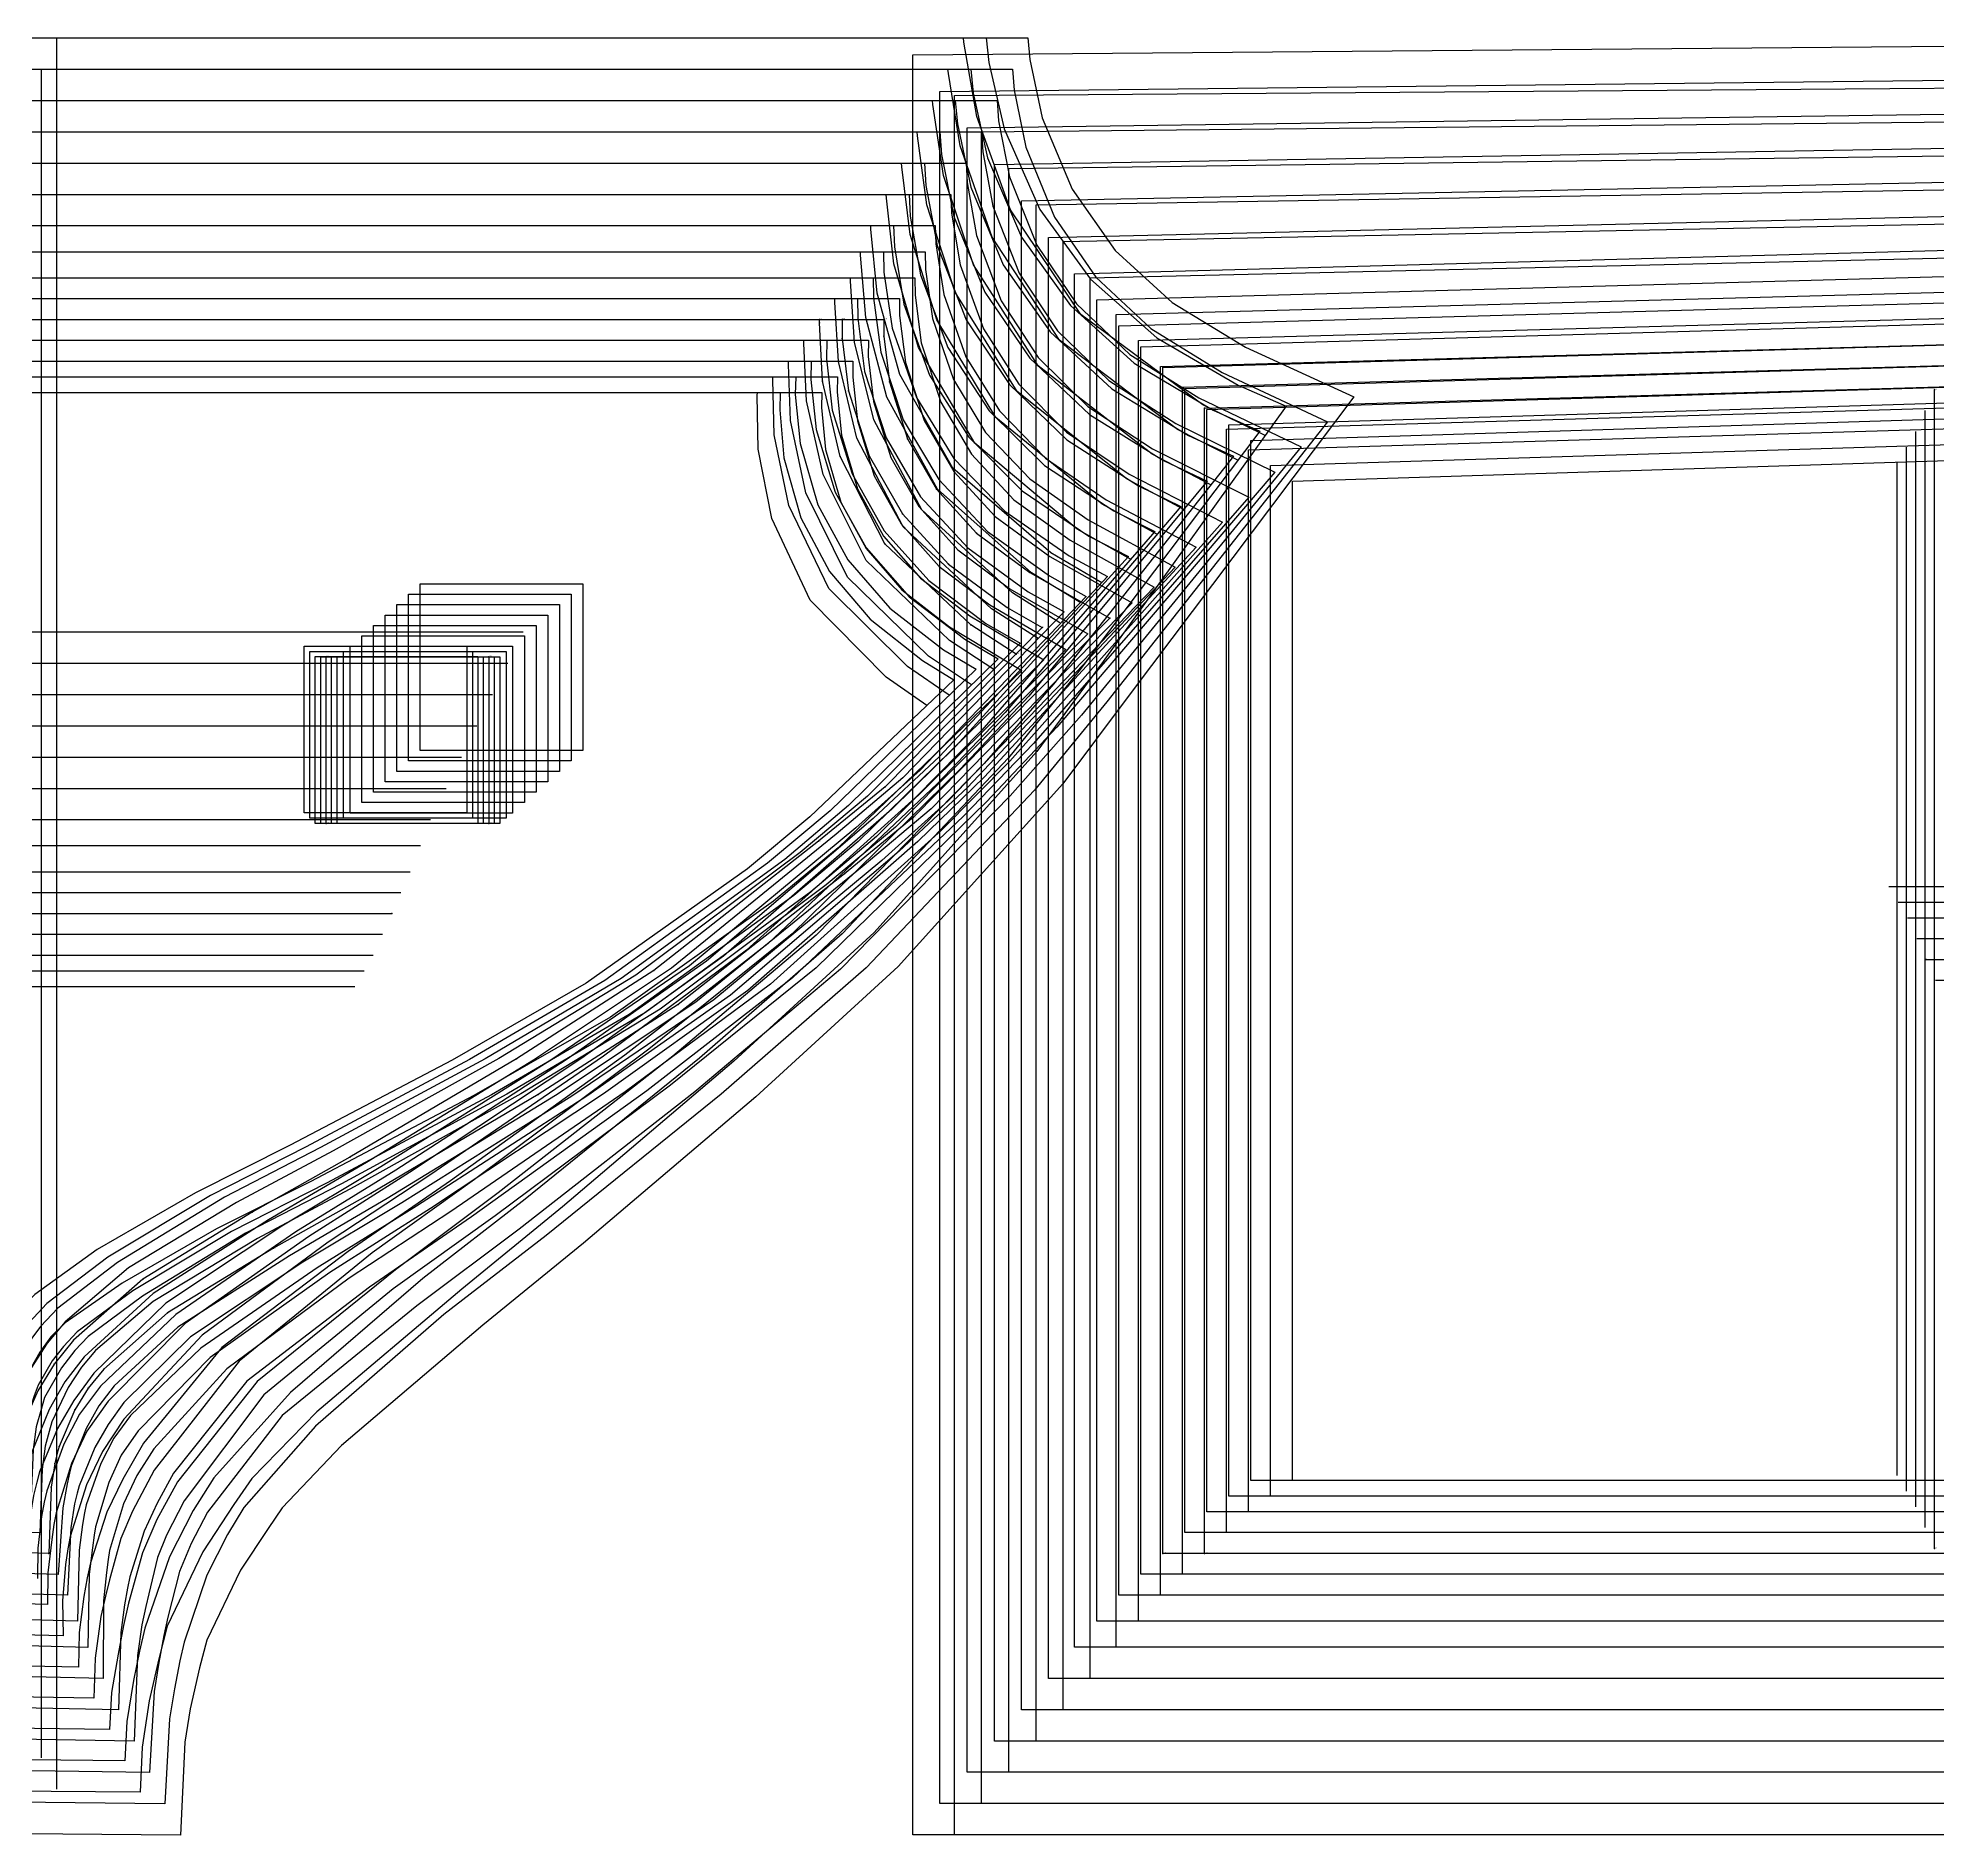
# Model space of a CAD drawing. Extents: x -295 to 1955, y -1240 to 914.
# Drawn here: x 160.9 to 616.5, y 473.9 to 904.9 of the extents above; entities that cross this region are included whole.
import ezdxf

# ---------------------------------------------------------------- set-up
doc = ezdxf.new("R2010")
doc.units = 0

# ---------------------------------------------------------------- blocks, each defined once
blk = doc.blocks.new('GMH2446F17FA_42')
at = {"layer": '1'}
for points in [[(-215.0822, 819.94), (348.9097, 819.94)], [(348.9097, 819.94), (348.8182, 816.2951), (349.7809, 806.2215), (353.4411, 793.6154), (359.4862, 782.4978), (368.0486, 772.6147), (379.5345, 763.6993), (396.8192, 753.2447)], [(396.8192, 753.2447), (352.7806, 710.7276), (337.3298, 697.8727), (298.1732, 670.0571), (265.458, 651.2535), (226.3826, 630.6922), (203.7284, 619.3359), (181.064, 606.298), (167.4394, 596.7604), (164.0104, 593.3695), (161.3205, 589.75), (157.9576, 583.6082), (157.2921, 581.8175), (156.3878, 579.1759), (155.5141, 573.8369), (154.686, 558.9042)]]:
    blk.add_lwpolyline(points, dxfattribs=at)
at = {"layer": '14'}
for points in [[(338.9097, 819.94), (338.7751, 815.7464), (339.786, 804.2606), (343.8576, 789.8461), (350.7537, 776.9378), (360.4743, 765.5484), (373.0245, 755.6577), (380.5733, 751.0171)], [(380.5733, 751.0171), (346.0395, 718.1342), (331.0763, 705.6781), (292.3642, 678.2029), (260.2002, 659.7422), (221.3738, 639.3307), (198.6636, 627.9617), (175.1077, 614.3803), (160.1547, 603.5625), (155.8113, 599.1327), (152.4331, 594.4159), (148.5138, 586.9687), (147.6198, 584.4134), (146.5657, 581.1343), (145.4684, 575.0611), (145.0468, 569.1887)]]:
    blk.add_lwpolyline(points, dxfattribs=at)
at = {"layer": '5'}
blk.add_line((-71.0896, 677.4612), (236.9008, 677.4612), dxfattribs=at)
at = {"layer": '6'}
blk.add_line((-215.0822, 819.94), (348.9097, 819.94), dxfattribs=at)
at = {"layer": '7'}
blk.add_line((-71.0896, 677.4612), (236.9008, 677.4612), dxfattribs=at)
at = {"layer": '8'}
for p, q in [((224.7621, 719.0486), (224.7621, 759.0486)), ((224.7621, 759.0486), (263.7613, 759.0486)), ((263.7613, 759.0486), (263.7613, 719.0486)), ((263.7613, 719.0486), (224.7621, 719.0486))]:
    blk.add_line(p, q, dxfattribs=at)
blk.add_lwpolyline([(374.0405, 744.8017), (364.297, 751.6216), (346.0598, 770.0976), (336.9031, 789.6632), (333.6291, 806.3129), (333.4131, 819.1958), (333.4411, 819.94), (333.4411, 819.94)], dxfattribs=at)
blk = doc.blocks.new('GMH2446F17FA_44')
at = {"layer": '1'}
for points in [[(-220.3705, 823.689), (352.6232, 823.689)], [(352.6232, 823.689), (352.5546, 819.9578), (353.6087, 809.653), (357.439, 796.7752), (363.7001, 785.4366), (372.5292, 775.3757), (384.3452, 766.3282), (402.1074, 755.7466)], [(402.1074, 755.7466), (357.6219, 712.1881), (342.1431, 699.229), (302.6715, 670.748), (269.6617, 651.4516), (230.2206, 630.3214), (207.3479, 618.6475), (183.6522, 604.4439), (170.3401, 594.5709), (167.0152, 591.0987), (164.3253, 587.6697), (160.9243, 581.8252), (160.0201, 579.247), (158.7958, 575.4472), (157.8687, 570.1081), (156.8984, 555.1552)]]:
    blk.add_lwpolyline(points, dxfattribs=at)
at = {"layer": '14'}
for points in [[(342.6232, 823.689), (342.5216, 819.3964), (343.657, 807.6515), (347.9496, 792.9347), (355.1175, 779.7851), (365.1682, 768.2129), (378.0968, 758.2002), (385.8616, 753.5164)], [(385.8616, 753.5164), (350.8807, 719.5947), (335.8897, 707.0319), (296.8626, 678.8963), (264.4064, 659.9429), (225.2142, 638.965), (202.2831, 627.2708), (177.6959, 612.5236), (163.0427, 601.3832), (158.8161, 596.8619), (155.4379, 592.3458), (151.4806, 585.183), (150.33, 581.7769), (148.9736, 577.4055), (147.7773, 571.3273), (147.2591, 565.4371)]]:
    blk.add_lwpolyline(points, dxfattribs=at)
at = {"layer": '5'}
blk.add_line((-68.8772, 681.2103), (239.1131, 681.2103), dxfattribs=at)
at = {"layer": '6'}
blk.add_line((-220.3705, 823.689), (352.6232, 823.689), dxfattribs=at)
at = {"layer": '7'}
blk.add_line((-68.8772, 681.2103), (239.1131, 681.2103), dxfattribs=at)
at = {"layer": '8'}
for p, q in [((226.0753, 717.7964), (226.0753, 757.7963)), ((226.0753, 757.7963), (265.0745, 757.7963)), ((265.0745, 757.7963), (265.0745, 717.7964)), ((265.0745, 717.7964), (226.0753, 717.7964))]:
    blk.add_line(p, q, dxfattribs=at)
blk.add_lwpolyline([(379.4354, 747.2858), (369.4024, 754.1591), (350.5683, 772.8611), (341.0052, 792.7696), (337.4873, 809.7571), (337.1343, 822.927), (337.1546, 823.689), (337.1546, 823.689)], dxfattribs=at)
blk = doc.blocks.new('GMH2446F17FA_46')
at = {"layer": '1'}
for points in [[(-225.6587, 827.4406), (356.3367, 827.4406)], [(356.3367, 827.4406), (356.2909, 823.623), (357.4339, 813.0871), (361.4344, 799.9349), (367.914, 788.3754), (377.0122, 778.1392), (389.1585, 768.9597), (407.3957, 758.2434)], [(407.3957, 758.2434), (361.9932, 713.4378), (346.2529, 700.1129), (306.5781, 671.2179), (273.3777, 651.6091), (233.7004, 630.1258), (210.688, 618.2487), (185.9433, 603.1307), (172.9868, 593.4837), (169.7533, 590.0954), (166.5351, 585.9247), (162.4762, 578.8229), (161.638, 575.973), (160.5154, 571.7718), (159.7203, 566.4023), (159.1082, 551.4036)]]:
    blk.add_lwpolyline(points, dxfattribs=at)
at = {"layer": '14'}
for points in [[(346.3367, 827.4406), (346.2681, 823.0489), (347.5279, 811.0424), (352.0415, 796.0259), (359.4837, 782.6325), (369.8596, 770.8773), (383.1692, 760.7428), (391.1524, 756.0158)], [(391.1524, 756.0158), (355.2546, 720.8444), (339.9994, 707.9184), (300.7716, 679.3662), (268.125, 660.1054), (228.6966, 638.7719), (205.6258, 626.8746), (179.9895, 611.2129), (165.6792, 600.2884), (161.5542, 595.8587), (157.6274, 590.5678), (153.0351, 582.1833), (151.953, 578.4774), (150.6957, 573.7302), (149.7457, 567.6011), (149.4714, 561.688)]]:
    blk.add_lwpolyline(points, dxfattribs=at)
at = {"layer": '5'}
blk.add_line((-66.6649, 684.9619), (241.3254, 684.9619), dxfattribs=at)
at = {"layer": '6'}
blk.add_line((-225.6587, 827.4406), (356.3367, 827.4406), dxfattribs=at)
at = {"layer": '7'}
blk.add_line((-66.6649, 684.9619), (241.3254, 684.9619), dxfattribs=at)
at = {"layer": '8'}
for p, q in [((227.3885, 716.5467), (227.3885, 756.5467)), ((227.3885, 756.5467), (266.3876, 756.5467)), ((266.3876, 756.5467), (266.3876, 716.5467)), ((266.3876, 716.5467), (227.3885, 716.5467))]:
    blk.add_line(p, q, dxfattribs=at)
blk.add_lwpolyline([(384.7542, 749.7496), (374.4418, 756.6813), (355.0286, 775.6246), (345.0794, 795.8811), (341.3329, 813.209), (340.8528, 826.6634), (340.868, 827.4406), (340.868, 827.4406)], dxfattribs=at)
blk = doc.blocks.new('GMH2446F17FA_48')
at = {"layer": '1'}
for points in [[(-230.947, 832.4393), (360.0501, 832.4393)], [(360.0501, 832.4393), (360.0273, 828.5328), (361.2592, 817.7683), (365.4324, 804.3444), (372.1278, 792.5639), (381.4928, 782.1524), (393.9693, 772.8382), (412.684, 761.995)], [(412.684, 761.995), (366.5551, 715.6425), (349.946, 701.8046), (310.096, 671.9723), (276.6873, 651.6498), (236.7382, 629.3359), (213.5582, 616.9889), (188.5646, 601.8988), (174.7292, 590.1309), (171.3459, 586.0924), (168.1404, 581.2156), (164.2466, 573.0317), (163.571, 570.6593), (162.6667, 567.1668), (161.8793, 561.6906), (161.3205, 546.4049)], [(161.3205, 546.4049), (-230.947, 558.0177)]]:
    blk.add_lwpolyline(points, dxfattribs=at)
at = {"layer": '14'}
for points in [[(350.0501, 832.4393), (350.0146, 827.9486), (351.3989, 815.683), (356.1334, 800.3617), (363.85, 786.7269), (374.551, 774.7915), (388.2416, 764.535), (396.4407, 759.7649)], [(396.4407, 759.7649), (359.8164, 723.0492), (343.6925, 709.6075), (304.2895, 680.1257), (271.4397, 660.1511), (231.7344, 637.9871), (208.4959, 625.6122), (182.6108, 609.9785), (167.4419, 597.0093), (163.1468, 591.8556), (159.2327, 585.8282), (154.8054, 576.3895), (153.8987, 573.2044), (152.8471, 569.1251), (151.92, 562.7904), (151.6838, 556.6868)]]:
    blk.add_lwpolyline(points, dxfattribs=at)
at = {"layer": '5'}
blk.add_line((-64.4526, 689.9606), (243.5378, 689.9606), dxfattribs=at)
at = {"layer": '6'}
blk.add_line((-230.947, 832.4393), (360.0501, 832.4393), dxfattribs=at)
at = {"layer": '7'}
blk.add_line((-64.4526, 689.9606), (243.5378, 689.9606), dxfattribs=at)
at = {"layer": '8'}
for p, q in [((228.7017, 716.5442), (228.7017, 756.5441)), ((228.7017, 756.5441), (267.7008, 756.5441)), ((267.7008, 756.5441), (267.7008, 716.5442)), ((267.7008, 716.5442), (228.7017, 716.5442))]:
    blk.add_line(p, q, dxfattribs=at)
blk.add_lwpolyline([(390.1263, 753.4402), (379.5243, 760.4329), (359.5193, 779.615), (349.1688, 800.227), (345.1835, 817.9004), (344.5739, 831.6443), (344.5815, 832.4393), (344.5815, 832.4393)], dxfattribs=at)
blk = doc.blocks.new('GMH2446F17FA_50')
at = {"layer": '1'}
for points in [[(-236.2353, 837.4406), (363.7636, 837.4406)], [(363.7636, 837.4406), (363.7636, 833.4502), (365.0844, 822.4546), (369.4303, 808.7589), (376.3417, 796.7574), (385.9759, 786.1707), (398.7826, 776.7244), (417.9723, 765.7465)], [(417.9723, 765.7465), (370.8146, 717.9412), (354.3097, 704.4767), (314.4267, 673.0874), (280.8707, 651.5456), (240.7006, 627.8144), (217.3758, 614.6521), (191.9783, 599.148), (176.6799, 585.6758), (172.9614, 581.0758), (169.7889, 575.8485), (166.0195, 567.1287), (165.5496, 565.4675), (164.9197, 563.019), (164.1044, 557.3192), (163.5329, 541.4036)], [(163.5329, 541.4036), (-236.2353, 553.019)]]:
    blk.add_lwpolyline(points, dxfattribs=at)
at = {"layer": '14'}
for points in [[(353.7636, 837.4406), (353.7636, 832.8508), (355.2699, 820.3261), (360.2254, 804.7051), (368.2162, 790.8291), (379.2449, 778.7107), (393.314, 768.3323), (401.729, 763.519)], [(401.729, 763.519), (364.076, 725.3478), (348.0562, 712.2821), (308.6202, 681.2433), (275.6256, 660.0622), (235.6994, 636.4758), (212.3136, 623.278), (186.0246, 607.2302), (169.4358, 592.6201), (164.7622, 586.8391), (160.8836, 580.4485), (156.5784, 570.4891), (155.8951, 568.0736), (155.1001, 564.9773), (154.1298, 558.2108), (153.8961, 551.688)]]:
    blk.add_lwpolyline(points, dxfattribs=at)
at = {"layer": '2'}
for p in [(348.295, 837.4406), (348.295, 837.4406), (348.295, 836.6303), (353.7636, 837.4406), (363.7636, 837.4406), (417.9723, 765.7465), (417.9723, 765.7465), (401.729, 763.519), (401.729, 763.519), (230.0148, 756.5441), (230.0148, 756.5441), (269.014, 756.5441), (269.014, 756.5441), (395.4628, 757.1639), (364.076, 725.3478), (230.0148, 716.5442), (230.0148, 716.5442), (269.014, 716.5442), (269.014, 716.5442), (370.8146, 717.9412), (245.7501, 694.9618), (235.6994, 636.4758), (240.7006, 627.8144), (163.5329, 541.4036), (163.5329, 541.4036)]:
    blk.add_point(p, dxfattribs=at)
at = {"layer": '3'}
for p in [(353.7636, 832.8508), (363.7636, 833.4502), (349.0342, 822.6019), (355.2699, 820.3261), (365.0844, 822.4546), (369.4303, 808.7589), (353.2505, 804.5908), (360.2254, 804.7051), (376.3417, 796.7574), (368.2162, 790.8291), (385.9759, 786.1707), (363.9922, 783.6332), (379.2449, 778.7107), (398.7826, 776.7244), (393.314, 768.3323), (384.5815, 764.2149), (348.0562, 712.2821), (354.3097, 704.4767), (308.6202, 681.2433), (314.4267, 673.0874), (275.6256, 660.0622), (280.8707, 651.5456), (212.3136, 623.278), (217.3758, 614.6521), (186.0246, 607.2302), (191.9783, 599.148), (169.4358, 592.6201), (164.7622, 586.8391), (176.6799, 585.6758), (172.9614, 581.0758), (169.7889, 575.8485), (165.5496, 565.4675), (166.0195, 567.1287), (164.9197, 563.019), (164.1044, 557.3192)]:
    blk.add_point(p, dxfattribs=at)
at = {"layer": '4'}
for p in [(348.295, 837.4406, -3.998), (353.7636, 837.4406, -3.998), (363.7636, 837.4406, -3.998), (186.0246, 607.2302, -3.998), (191.9783, 599.148, -3.998)]:
    blk.add_point(p, dxfattribs=at)
at = {"layer": '5'}
blk.add_line((-62.2402, 694.9618), (245.7501, 694.9618), dxfattribs=at)
at = {"layer": '6'}
blk.add_line((-236.2353, 837.4406), (363.7636, 837.4406), dxfattribs=at)
at = {"layer": '7'}
blk.add_line((-62.2402, 694.9618), (245.7501, 694.9618), dxfattribs=at)
at = {"layer": '8'}
for p, q in [((230.0148, 716.5442), (230.0148, 756.5441)), ((230.0148, 756.5441), (269.014, 756.5441)), ((269.014, 756.5441), (269.014, 716.5442)), ((269.014, 716.5442), (230.0148, 716.5442))]:
    blk.add_line(p, q, dxfattribs=at)
blk.add_lwpolyline([(395.4628, 757.1639), (384.5815, 764.2149), (363.9922, 783.6332), (353.2505, 804.5908), (349.0342, 822.6019), (348.295, 836.6303), (348.295, 837.4406), (348.295, 837.4406)], dxfattribs=at)
at = {"layer": '2'}
for s, p in [('# 13', (348.295, 837.4406)), ('# 56', (353.7636, 837.4406)), ('# 56', (363.7636, 837.4406)), ('# 1', (417.9723, 765.7465)), ('# 1', (417.9723, 765.7465)), ('# 1', (401.729, 763.519)), ('# 1', (401.729, 763.519)), ('# 11', (230.0148, 756.5441)), ('# 11', (230.0148, 756.5441)), ('# 11', (269.014, 756.5441)), ('# 11', (269.014, 756.5441)), ('# 12', (395.4628, 757.1639)), ('# 2', (364.076, 725.3478)), ('# 11', (230.0148, 716.5442)), ('# 11', (230.0148, 716.5442)), ('# 11', (269.014, 716.5442)), ('# 11', (269.014, 716.5442)), ('# 2', (370.8146, 717.9412)), ('# 9', (163.5329, 541.4036)), ('# 9', (163.5329, 541.4036))]:
    blk.add_text(s, height=0.25, dxfattribs=at).set_placement(p)
at = {"layer": '3'}
for s, p in [('# 3', (348.0562, 712.2821)), ('# 3', (354.3097, 704.4767)), ('# 4', (212.3136, 623.278)), ('# 4', (217.3758, 614.6521)), ('# 5', (186.0246, 607.2302)), ('# 5', (191.9783, 599.148)), ('# 6', (164.7622, 586.8391)), ('# 6', (172.9614, 581.0758)), ('# 7', (166.0195, 567.1287)), ('# 8', (164.9197, 563.019))]:
    blk.add_text(s, height=0.25, dxfattribs=at).set_placement(p)
at = {"layer": '8'}
for p in [(230.0148, 756.5441), (269.014, 756.5441), (395.4628, 757.1639), (230.0148, 716.5442), (269.014, 716.5442)]:
    blk.add_text('NM', height=0.25, dxfattribs=at).set_placement(p)
blk = doc.blocks.new('GMH2446F17FA_52')
at = {"layer": '1'}
for points in [[(-241.5261, 842.4393), (367.4746, 842.4393)], [(367.4746, 842.4393), (367.4949, 838.3601), (368.9097, 827.1333), (373.4232, 813.1658), (380.5505, 800.9408), (390.4539, 790.1788), (403.5908, 780.5979), (423.2631, 769.4931)], [(423.2631, 769.4931), (375.0793, 720.0697), (358.5617, 706.1454), (318.6583, 673.6614), (285.0084, 651.2662), (244.6833, 626.5418), (221.2645, 612.8157), (194.465, 595.7113), (179.2072, 581.6219), (175.5318, 576.8493), (172.461, 571.4061), (168.8973, 562.3789), (168.4732, 560.6568), (167.9245, 558.1244), (166.8933, 552.412), (165.7452, 536.4049)], [(165.7452, 536.4049), (-241.5261, 548.0177)]]:
    blk.add_lwpolyline(points, dxfattribs=at)
at = {"layer": '14'}
for points in [[(357.4746, 842.4393), (357.5076, 837.7479), (359.1357, 824.9641), (364.3123, 809.0383), (372.5774, 794.921), (383.9337, 782.6198), (398.3838, 772.1194), (407.0173, 767.2629)], [(407.0173, 767.2629), (368.3381, 727.4764), (352.3082, 713.9483), (312.8519, 681.8199), (279.7607, 659.793), (239.6821, 635.2109), (216.1998, 621.439), (188.5087, 603.7911), (171.958, 588.5866), (167.3327, 582.6126), (163.5608, 575.9959), (159.4536, 565.7368), (158.8237, 563.2577), (158.1024, 560.0828), (156.7231, 553.2806), (156.1059, 546.6868)]]:
    blk.add_lwpolyline(points, dxfattribs=at)
at = {"layer": '5'}
blk.add_line((-60.0304, 699.9606), (247.9599, 699.9606), dxfattribs=at)
at = {"layer": '6'}
blk.add_line((-241.5261, 842.4393), (367.4746, 842.4393), dxfattribs=at)
at = {"layer": '7'}
blk.add_line((-60.0304, 699.9606), (247.9599, 699.9606), dxfattribs=at)
at = {"layer": '8'}
for p, q in [((231.3255, 716.5417), (231.3255, 756.5416)), ((231.3255, 756.5416), (270.3246, 756.5416)), ((270.3246, 756.5416), (270.3246, 716.5417)), ((270.3246, 716.5417), (231.3255, 716.5417))]:
    blk.add_line(p, q, dxfattribs=at)
blk.add_lwpolyline([(400.7257, 760.9206), (389.5725, 768.0275), (368.4245, 787.6769), (357.3095, 808.9697), (352.8721, 827.3085), (352.011, 841.6113), (352.0059, 842.4393), (352.0059, 842.4393)], dxfattribs=at)
blk = doc.blocks.new('GMH2446F17FA_54')
at = {"layer": '1'}
for points in [[(-246.8144, 847.4406), (371.188, 847.4406)], [(371.188, 847.4406), (371.2312, 843.275), (372.7349, 831.817), (377.4187, 817.5778), (384.7643, 805.1318), (394.9345, 794.1946), (408.4016, 784.4816), (428.5514, 773.2421)], [(428.5514, 773.2421), (379.1814, 721.9265), (363.2658, 707.6542), (322.9687, 674.205), (288.9352, 651.0859), (248.1352, 625.5309), (224.4319, 611.3298), (197.4927, 593.3796), (181.5364, 577.6291), (177.7442, 572.3484), (174.526, 566.8392), (170.7541, 557.6774), (170.2918, 555.9222), (169.6848, 553.3416), (168.7678, 547.5631), (167.9576, 531.4036)], [(167.9576, 531.4036), (-246.8144, 543.019)]]:
    blk.add_lwpolyline(points, dxfattribs=at)
at = {"layer": '14'}
for points in [[(361.188, 847.4406), (361.2541, 842.6501), (363.0067, 829.6047), (368.4042, 813.3792), (376.9437, 799.018), (388.6251, 786.5364), (403.4536, 775.9116), (412.3055, 771.0145)], [(412.3055, 771.0145), (372.4402, 729.3331), (357.0123, 715.4596), (317.1622, 682.366), (283.6927, 659.6203), (243.1365, 634.205), (219.3672, 619.9556), (191.5364, 601.4619), (174.305, 584.6547), (169.5451, 578.1117), (165.6207, 571.4264), (161.3104, 561.0378), (160.6373, 558.5207), (159.8626, 555.2999), (158.7094, 548.3759), (158.3183, 541.6881)]]:
    blk.add_lwpolyline(points, dxfattribs=at)
at = {"layer": '5'}
blk.add_line((-57.8181, 704.9618), (250.1723, 704.9618), dxfattribs=at)
at = {"layer": '6'}
blk.add_line((-246.8144, 847.4406), (371.188, 847.4406), dxfattribs=at)
at = {"layer": '7'}
blk.add_line((-57.8181, 704.9618), (250.1723, 704.9618), dxfattribs=at)
at = {"layer": '8'}
for p, q in [((232.6387, 716.5417), (232.6387, 756.5416)), ((232.6387, 756.5416), (271.6378, 756.5416)), ((271.6378, 756.5416), (271.6378, 716.5417)), ((271.6378, 716.5417), (232.6387, 716.5417))]:
    blk.add_line(p, q, dxfattribs=at)
blk.add_lwpolyline([(405.9911, 764.6848), (394.5662, 771.8502), (372.8619, 791.7282), (361.3735, 813.3563), (356.7126, 832.0202), (355.7296, 846.5973), (355.7194, 847.4406), (355.7194, 847.4406)], dxfattribs=at)
blk = doc.blocks.new('GMH2446F17FA_56')
at = {"layer": '1'}
for points in [[(-251.8639, 853.689), (373.6391, 853.689)], [(373.6391, 853.689), (373.7357, 849.4014), (375.4222, 837.626), (380.4209, 823.021), (388.1349, 810.3007), (398.7369, 799.1653), (412.7221, 789.3305), (433.6009, 778.0097)], [(433.6009, 778.0097), (383.8068, 725.1802), (367.4619, 709.9174), (327.0149, 675.32), (292.7782, 651.3145), (251.7013, 624.7334), (227.8279, 609.948), (199.9438, 590.672), (183.129, 574.5303), (179.1081, 569.0947), (175.9789, 563.0469), (172.4559, 553.0774), (172.0673, 551.1597), (171.5745, 548.3454), (170.782, 542.2215), (170.4086, 525.1552)], [(170.4086, 525.1552), (-251.8639, 536.7681)]]:
    blk.add_lwpolyline(points, dxfattribs=at)
at = {"layer": '14'}
for points in [[(363.6391, 853.689), (363.7763, 848.7614), (365.7702, 835.3603), (371.5614, 818.7411), (380.5555, 804.0853), (392.7602, 791.4082), (408.1755, 780.6919), (417.3551, 775.7795)], [(417.3551, 775.7795), (377.0656, 732.5869), (361.2084, 717.7202), (321.2085, 683.4836), (287.5382, 659.859), (246.7052, 633.4126), (222.7631, 618.5713), (193.9875, 598.7517), (175.9255, 581.5711), (170.909, 574.8579), (167.0762, 567.6113), (163.0122, 556.4353), (162.4204, 553.7455), (161.7523, 550.3038), (160.8506, 542.7219), (160.7694, 535.4371)]]:
    blk.add_lwpolyline(points, dxfattribs=at)
at = {"layer": '5'}
blk.add_line((-55.367, 711.2102), (252.6234, 711.2102), dxfattribs=at)
at = {"layer": '6'}
blk.add_line((-251.8639, 853.689), (373.6391, 853.689), dxfattribs=at)
at = {"layer": '7'}
blk.add_line((-55.367, 711.2102), (252.6234, 711.2102), dxfattribs=at)
at = {"layer": '8'}
for p, q in [((234.1906, 717.7888), (234.1906, 757.7887)), ((234.1906, 757.7887), (273.1898, 757.7887)), ((273.1898, 757.7887), (273.1898, 717.7888)), ((273.1898, 717.7888), (234.1906, 717.7888))]:
    blk.add_line(p, q, dxfattribs=at)
blk.add_lwpolyline([(411, 769.4651), (399.1661, 776.6533), (376.5881, 796.7422), (364.4748, 818.7792), (359.4177, 837.8724), (358.1934, 852.8228), (358.1705, 853.689), (358.1705, 853.689)], dxfattribs=at)
blk = doc.blocks.new('GMH2446F17FA_58')
at = {"layer": '1'}
for points in [[(-256.9134, 859.9399), (376.0902, 859.9399)], [(376.0902, 859.9399), (376.2376, 855.5305), (378.1121, 843.435), (383.4207, 828.4693), (391.503, 815.4721), (402.5418, 804.1386), (417.0401, 794.1844), (438.6504, 782.7772)], [(438.6504, 782.7772), (387.8682, 727.738), (371.9069, 712.178), (331.1246, 676.5062), (296.5476, 651.6828), (255.0338, 624.1593), (230.9013, 608.838), (202.179, 588.4749), (184.9298, 570.8574), (180.8582, 564.9773), (177.8813, 558.4775), (174.6885, 547.8476), (174.3863, 545.8054), (174.0256, 542.8107), (173.2179, 536.4988), (172.8597, 518.9043)], [(172.8597, 518.9043), (-256.9134, 530.5197)]]:
    blk.add_lwpolyline(points, dxfattribs=at)
at = {"layer": '14'}
for points in [[(366.0903, 859.9399), (366.2985, 854.8726), (368.5337, 841.1185), (374.7161, 824.1056), (384.17, 809.1577), (396.8954, 796.2875), (412.8974, 785.4747), (422.4046, 780.5497)], [(422.4046, 780.5497), (381.1271, 735.1446), (365.6534, 719.9834), (325.3207, 684.6723), (291.3127, 660.235), (250.0427, 632.8461), (225.8365, 617.4639), (196.2227, 596.5571), (177.734, 577.9516), (172.6591, 570.7406), (168.9863, 563.0266), (165.2448, 551.208), (164.747, 548.381), (164.2034, 544.7691), (163.284, 536.824), (163.2205, 529.1887)], [(163.2205, 529.1887), (-246.9135, 540.2327)]]:
    blk.add_lwpolyline(points, dxfattribs=at)
at = {"layer": '5'}
blk.add_line((-52.9159, 717.4611), (255.0745, 717.4611), dxfattribs=at)
at = {"layer": '6'}
blk.add_line((-256.9134, 859.9399), (376.0902, 859.9399), dxfattribs=at)
at = {"layer": '7'}
blk.add_line((-52.9159, 717.4611), (255.0745, 717.4611), dxfattribs=at)
at = {"layer": '8'}
for p, q in [((235.7425, 719.0385), (235.7425, 759.0384)), ((235.7425, 759.0384), (274.7417, 759.0384)), ((274.7417, 759.0384), (274.7417, 719.0385)), ((274.7417, 719.0385), (235.7425, 719.0385))]:
    blk.add_line(p, q, dxfattribs=at)
blk.add_lwpolyline([(416.0114, 774.2505), (403.7686, 781.4615), (380.3193, 801.7612), (367.5787, 824.2047), (362.1228, 843.7271), (360.6572, 859.0509), (360.6216, 859.9399), (360.6216, 859.9399)], dxfattribs=at)
blk = doc.blocks.new('GMH2446F17FA_60')
at = {"layer": '1'}
for points in [[(-263.2126, 867.4405), (379.791, 867.4405)], [(379.791, 867.4405), (379.9917, 862.9092), (382.0491, 850.4937), (387.6701, 835.1673), (396.1232, 821.8932), (407.5938, 810.3617), (422.6078, 800.2855), (444.9496, 788.7945)], [(444.9496, 788.7945), (393.9667, 731.4921), (377.6015, 714.944), (336.6034, 677.9667), (301.7571, 652.14), (259.8852, 623.4557), (235.5342, 607.4715), (206.2074, 585.719), (188.6662, 566.5039), (184.5869, 560.1539), (181.445, 553.3289), (178.0668, 542.1605), (177.7416, 540.0041), (177.353, 536.8367), (176.6113, 530.1108), (176.5605, 511.4037)], [(176.5605, 511.4037), (-263.2126, 521.7694)]]:
    blk.add_lwpolyline(points, dxfattribs=at)
at = {"layer": '14'}
for points in [[(369.791, 867.4405), (370.0704, 862.2361), (372.5469, 848.1264), (379.123, 830.7197), (389.0315, 815.4772), (402.2802, 802.4114), (418.8664, 791.5072), (428.7038, 786.5669)], [(428.7038, 786.5669), (387.2256, 738.8987), (371.3481, 722.7494), (330.7995, 686.1353), (296.5247, 660.7048), (254.8967, 632.1502), (230.4695, 616.0974), (200.2511, 593.8012), (181.4729, 573.6565), (176.3878, 565.9171), (172.5448, 557.8628), (168.623, 545.5209), (168.0998, 542.5669), (167.5308, 538.795), (166.7612, 530.0574), (166.9212, 521.6881)], [(166.9212, 521.6881), (-253.2127, 531.4824)]]:
    blk.add_lwpolyline(points, dxfattribs=at)
at = {"layer": '5'}
blk.add_line((-49.2151, 724.9618), (258.7753, 724.9618), dxfattribs=at)
at = {"layer": '6'}
blk.add_line((-263.2126, 867.4405), (379.791, 867.4405), dxfattribs=at)
at = {"layer": '7'}
blk.add_line((-49.2151, 724.9618), (258.7753, 724.9618), dxfattribs=at)
at = {"layer": '8'}
for p, q in [((238.5442, 721.5379), (238.5442, 761.5378)), ((238.5442, 761.5378), (277.5433, 761.5378)), ((277.5433, 761.5378), (277.5433, 721.5379)), ((277.5433, 721.5379), (238.5442, 721.5379))]:
    blk.add_line(p, q, dxfattribs=at)
blk.add_lwpolyline([(422.8872, 779.9147), (410.1339, 787.1562), (385.6025, 807.7201), (372.0872, 830.674), (366.136, 850.7324), (364.3757, 866.5236), (364.3224, 867.4405), (364.3224, 867.4405)], dxfattribs=at)
blk = doc.blocks.new('GMH2446F17FA_62')
at = {"layer": '1'}
for points in [[(-269.5118, 874.9411), (383.4918, 874.9411)], [(383.4918, 874.9411), (383.7432, 870.2879), (385.9861, 857.5548), (391.9221, 841.8653), (400.7409, 828.3144), (412.6459, 816.5872), (428.1755, 806.3891), (451.2488, 794.8143)], [(451.2488, 794.8143), (399.6157, 735.7415), (382.7984, 718.2079), (341.8358, 679.5364), (306.893, 652.3813), (264.8484, 622.1477), (240.3806, 605.277), (210.9801, 582.765), (193.4312, 560.667), (189.4917, 553.4914), (186.337, 546.796), (182.9131, 535.8232), (182.3771, 533.1079), (181.6964, 529.1151), (180.7896, 522.4628), (180.2613, 503.903)], [(180.2613, 503.903), (-269.5118, 513.0191)]]:
    blk.add_lwpolyline(points, dxfattribs=at)
at = {"layer": '14'}
for points in [[(373.4918, 874.9411), (373.8423, 869.597), (376.5601, 855.1342), (383.5274, 837.3339), (393.8956, 821.7967), (407.6624, 808.5405), (424.8379, 797.5423), (435.003, 792.5867)], [(435.003, 792.5867), (392.8746, 743.1482), (376.5449, 726.0133), (336.0344, 687.7101), (301.6606, 660.9614), (259.8598, 630.8522), (235.3158, 613.9028), (205.0238, 590.8472), (186.2252, 567.9161), (181.2926, 559.2547), (177.4368, 551.335), (173.4693, 539.1836), (172.7175, 535.6251), (171.8742, 531.0734), (170.782, 522.4679), (170.622, 514.1875)], [(170.622, 514.1875), (-259.5118, 522.732)]]:
    blk.add_lwpolyline(points, dxfattribs=at)
at = {"layer": '5'}
blk.add_line((-45.5143, 732.4624), (262.476, 732.4624), dxfattribs=at)
at = {"layer": '6'}
blk.add_line((-269.5118, 874.9411), (383.4918, 874.9411), dxfattribs=at)
at = {"layer": '7'}
blk.add_line((-45.5143, 732.4624), (262.476, 732.4624), dxfattribs=at)
at = {"layer": '8'}
for p, q in [((241.3458, 724.0372), (241.3458, 764.0371)), ((241.3458, 764.0371), (280.3449, 764.0371)), ((280.3449, 764.0371), (280.3449, 724.0372)), ((280.3449, 724.0372), (241.3458, 724.0372))]:
    blk.add_line(p, q, dxfattribs=at)
blk.add_lwpolyline([(429.255, 785.8964), (416.0749, 793.1608), (390.6343, 813.943), (376.4712, 837.3187), (370.1035, 857.8216), (368.0892, 874.0014), (368.0232, 874.9411), (368.0232, 874.9411)], dxfattribs=at)
blk = doc.blocks.new('GMH2446F17FA_64')
at = {"layer": '1'}
for points in [[(-275.811, 882.4418), (387.1926, 882.4418)], [(387.1926, 882.4418), (387.4974, 877.6666), (389.9256, 864.6135), (396.1715, 848.5633), (405.3612, 834.7355), (417.698, 822.8102), (433.7457, 812.4927), (457.548, 800.8341)], [(457.548, 800.8341), (405.2266, 739.6735), (388.3483, 721.7588), (347.5406, 681.891), (312.6258, 653.7884), (270.5761, 622.4448), (246.093, 604.9366), (215.0822, 579.4756), (195.9661, 554.0503), (191.7421, 545.8486), (189.6111, 540.4663), (187.4825, 531.7313), (186.7713, 528.7366), (185.8417, 524.3272), (184.7596, 516.9637), (183.9621, 496.4024)], [(183.9621, 496.4024), (-275.811, 504.2688)]]:
    blk.add_lwpolyline(points, dxfattribs=at)
at = {"layer": '14'}
for points in [[(377.1926, 882.4418), (377.6168, 876.9605), (380.5733, 862.1421), (387.9343, 843.9481), (398.7597, 828.1188), (413.0472, 814.667), (430.8069, 803.5748), (441.3022, 798.6065)], [(441.3022, 798.6065), (398.4854, 747.0801), (382.0948, 729.5643), (341.7393, 690.0672), (307.3959, 662.3762), (265.5875, 631.157), (241.0283, 613.5625), (209.1259, 587.5579), (188.8008, 561.4239), (183.543, 551.6119), (180.749, 545.0612), (178.0388, 535.0917), (177.0965, 531.2283), (176.0195, 526.2855), (174.6276, 516.3033), (174.3228, 506.6869)], [(174.3228, 506.6869), (-265.8111, 513.9818)]]:
    blk.add_lwpolyline(points, dxfattribs=at)
at = {"layer": '5'}
blk.add_line((-41.8135, 739.963), (266.1768, 739.963), dxfattribs=at)
at = {"layer": '6'}
blk.add_line((-275.811, 882.4418), (387.1926, 882.4418), dxfattribs=at)
at = {"layer": '7'}
blk.add_line((-41.8135, 739.963), (266.1768, 739.963), dxfattribs=at)
at = {"layer": '8'}
for p, q in [((244.1474, 726.5366), (244.1474, 766.5365)), ((244.1474, 766.5365), (283.1465, 766.5365)), ((283.1465, 766.5365), (283.1465, 726.5366)), ((283.1465, 726.5366), (244.1474, 726.5366))]:
    blk.add_line(p, q, dxfattribs=at)
blk.add_lwpolyline([(435.6786, 791.8781), (422.0642, 799.1603), (395.7016, 820.1534), (380.8705, 843.9532), (374.076, 864.9056), (371.8027, 881.4791), (371.724, 882.4418), (371.724, 882.4418)], dxfattribs=at)
blk = doc.blocks.new('GMH2446F17FA_66')
at = {"layer": '1'}
for points in [[(-282.1102, 889.9424), (390.8934, 889.9424)], [(390.8934, 889.9424), (391.2515, 885.0453), (393.8626, 871.6747), (400.4209, 855.2612), (409.9789, 841.1566), (422.75, 829.0332), (439.3134, 818.5938), (463.8472, 806.8514)], [(463.8472, 806.8514), (411.1676, 742.5259), (394.0379, 723.133), (353.3623, 681.5659), (318.4221, 652.1247), (276.2835, 619.2165), (251.7318, 600.8116), (219.4459, 574.5633), (201.5872, 551.3071), (197.6171, 543.7861), (194.8612, 537.0856), (192.052, 526.189), (191.1224, 521.7846), (189.926, 515.3), (188.7754, 508.3506), (187.6629, 488.9018)], [(187.6629, 488.9018), (-282.1102, 495.5185)]]:
    blk.add_lwpolyline(points, dxfattribs=at)
at = {"layer": '14'}
for points in [[(380.8934, 889.9424), (381.3887, 884.3214), (384.584, 869.1499), (392.3386, 850.5622), (403.6213, 834.4383), (418.432, 820.7934), (436.7785, 809.6073), (447.6014, 804.6238)], [(447.6014, 804.6238), (404.4265, 749.9325), (387.7844, 730.9384), (347.5584, 689.7447), (313.1897, 660.7277), (271.2975, 627.9389), (246.6671, 609.4375), (213.4896, 582.6456), (194.3888, 558.5994), (189.418, 549.5494), (185.9763, 541.6246), (182.6083, 529.5494), (181.4323, 524.157), (180.1038, 517.2583), (178.557, 508.0661), (178.0236, 499.1862)], [(178.0236, 499.1862), (-272.1103, 505.2315)]]:
    blk.add_lwpolyline(points, dxfattribs=at)
at = {"layer": '5'}
blk.add_line((-38.1127, 747.4636), (269.8776, 747.4636), dxfattribs=at)
at = {"layer": '6'}
blk.add_line((-282.1102, 889.9424), (390.8934, 889.9424), dxfattribs=at)
at = {"layer": '7'}
blk.add_line((-38.1127, 747.4636), (269.8776, 747.4636), dxfattribs=at)
at = {"layer": '8'}
for p, q in [((246.949, 729.0359), (246.949, 769.0358)), ((246.949, 769.0358), (285.9482, 769.0358)), ((285.9482, 769.0358), (285.9482, 729.0359)), ((285.9482, 729.0359), (246.949, 729.0359))]:
    blk.add_line(p, q, dxfattribs=at)
blk.add_lwpolyline([(442.1607, 797.7734), (428.0993, 805.0835), (400.7892, 826.3078), (385.2799, 850.5546), (378.0511, 871.9744), (375.5187, 888.9543), (375.4248, 889.9424), (375.4248, 889.9424)], dxfattribs=at)
blk = doc.blocks.new('GMH2446F17FA_68')
at = {"layer": '1'}
for points in [[(-288.4094, 897.443), (394.5941, 897.443)], [(394.5941, 897.443), (395.0031, 892.424), (397.7996, 878.7334), (404.6728, 861.9592), (414.5992, 847.5777), (427.8046, 835.2587), (444.8811, 824.6974), (470.1464, 812.8712)], [(470.1464, 812.8712), (417.2204, 745.6856), (399.9103, 724.4842), (359.5294, 681.8783), (324.7441, 651.604), (282.7478, 617.7128), (258.2672, 598.7441), (227.4367, 571.9369), (210.2816, 552.4196), (206.3293, 546.001), (201.4195, 536.2449), (195.9458, 520.1895), (194.9552, 515.6632), (193.6725, 508.9983), (192.4838, 501.7313), (191.3637, 481.4012)], [(191.3637, 481.4012), (-288.4094, 486.7682)]]:
    blk.add_lwpolyline(points, dxfattribs=at)
at = {"layer": '14'}
for points in [[(384.5942, 897.443), (385.1606, 891.6848), (388.5972, 876.1603), (396.7455, 857.1764), (408.4854, 840.7578), (423.8168, 826.9199), (442.7475, 815.6398), (453.9006, 810.6436)], [(453.9006, 810.6436), (410.4793, 753.0923), (393.6569, 732.2897), (353.7281, 690.0622), (319.5117, 660.2172), (277.7592, 626.4428), (253.2025, 607.3699), (221.4804, 580.0192), (203.0756, 559.5798), (198.1302, 551.7642), (192.4533, 540.6517), (186.5021, 523.5499), (185.26, 518.0254), (183.8503, 510.9566), (182.2476, 501.1522), (181.7243, 491.6856)], [(181.7243, 491.6856), (-278.4094, 496.4812)]]:
    blk.add_lwpolyline(points, dxfattribs=at)
at = {"layer": '5'}
blk.add_line((-34.412, 754.9642), (273.5784, 754.9642), dxfattribs=at)
at = {"layer": '6'}
blk.add_line((-288.4094, 897.443), (394.5941, 897.443), dxfattribs=at)
at = {"layer": '7'}
blk.add_line((-34.412, 754.9642), (273.5784, 754.9642), dxfattribs=at)
at = {"layer": '8'}
for p, q in [((161.7549, 492.4222), (161.7549, 897.443)), ((249.7506, 731.5353), (249.7506, 771.5352)), ((249.7506, 771.5352), (288.7498, 771.5352)), ((288.7498, 771.5352), (288.7498, 731.5353)), ((288.7498, 731.5353), (249.7506, 731.5353))]:
    blk.add_line(p, q, dxfattribs=at)
blk.add_lwpolyline([(448.6479, 803.6764), (434.1394, 811.0119), (405.8793, 832.4647), (389.6894, 857.1561), (382.0288, 879.0432), (379.2322, 896.4321), (379.1255, 897.443), (379.1255, 897.443)], dxfattribs=at)
blk = doc.blocks.new('GMH2446F17FA_70')
at = {"layer": '1'}
for points in [[(-294.7086, 904.9436), (398.2949, 904.9436)], [(398.2949, 904.9436), (398.7572, 899.8027), (401.7366, 885.792), (408.9223, 868.6546), (419.2169, 853.9988), (432.8567, 841.4817), (450.4487, 830.801), (476.4456, 818.8884)], [(476.4456, 818.8884), (423.0929, 747.9411), (406.6871, 726.0159), (367.2053, 682.211), (333.0322, 650.9309), (291.7114, 615.8383), (267.6017, 596.1711), (233.7055, 567.2963), (219.4484, 552.3891), (216.1007, 547.431), (209.4586, 537.4437), (201.3713, 520.662), (199.6491, 513.9919), (197.3733, 504.1646), (196.1287, 496.1916), (195.0644, 473.9006)], [(195.0644, 473.9006), (-294.7086, 478.0179)]]:
    blk.add_lwpolyline(points, dxfattribs=at)
at = {"layer": '14'}
for points in [[(388.2949, 904.9436), (388.9325, 899.0458), (392.6104, 883.1657), (401.1499, 863.7906), (413.3469, 847.0774), (429.2016, 833.0464), (448.719, 821.6723), (460.1998, 816.6608)], [(460.1998, 816.6608), (416.3518, 755.3478), (400.4336, 733.8213), (361.4014, 690.3975), (327.7921, 659.5542), (286.7178, 624.5759), (262.537, 604.7969), (227.7491, 575.3786), (212.1637, 559.3792), (207.9016, 553.1943), (200.4213, 541.8354), (191.9275, 524.0224), (189.893, 516.1738), (187.5511, 506.123), (185.8773, 494.9546), (185.4251, 484.185)], [(185.4251, 484.185), (-284.7086, 487.7308)]]:
    blk.add_lwpolyline(points, dxfattribs=at)
at = {"layer": '5'}
blk.add_line((-30.7112, 762.4649), (277.2792, 762.4649), dxfattribs=at)
at = {"layer": '6'}
blk.add_line((-294.7086, 904.9436), (398.2949, 904.9436), dxfattribs=at)
at = {"layer": '7'}
blk.add_line((-30.7112, 762.4649), (277.2792, 762.4649), dxfattribs=at)
at = {"layer": '8'}
for p, q in [((165.4556, 484.9216), (165.4556, 904.9436)), ((252.5522, 734.0347), (252.5522, 774.0346)), ((252.5522, 774.0346), (291.5514, 774.0346)), ((291.5514, 774.0346), (291.5514, 734.0347)), ((291.5514, 734.0347), (252.5522, 734.0347))]:
    blk.add_line(p, q, dxfattribs=at)
blk.add_lwpolyline([(455.1909, 809.6098), (440.2328, 816.9631), (411.0102, 838.6318), (394.1242, 863.7601), (386.014, 886.1121), (382.9482, 903.9073), (382.8263, 904.9436), (382.8263, 904.9436)], dxfattribs=at)
blk = doc.blocks.new('GMH2446F17BA_42')
at = {"layer": '1'}
for points in [[(451.7213, 808.3652), (820.2397, 819.94)], [(451.7213, 558.9448), (451.7213, 808.3652)], [(1091.72, 558.9448), (451.7213, 558.9448)]]:
    blk.add_lwpolyline(points, dxfattribs=at)
at = {"layer": '14'}
for points in [[(461.7213, 798.6522), (811.624, 809.686)], [(461.7213, 558.9448), (461.7213, 798.6522)]]:
    blk.add_lwpolyline(points, dxfattribs=at)
at = {"layer": '5'}
blk.add_line((604.7436, 701.4211), (930.7958, 701.4211), dxfattribs=at)
at = {"layer": '6'}
blk.add_line((1091.72, 558.9448), (451.7213, 558.9448), dxfattribs=at)
at = {"layer": '7'}
blk.add_line((604.7436, 701.4211), (930.7958, 701.4211), dxfattribs=at)
at = {"layer": '8'}
blk.add_line((606.7171, 560.1513), (606.7171, 803.0693), dxfattribs=at)
blk = doc.blocks.new('GMH2446F17BA_44')
at = {"layer": '1'}
for points in [[(446.4609, 812.1168), (822.4774, 823.6916)], [(446.4609, 555.1933), (446.4609, 812.1168)], [(1096.4596, 555.1933), (446.4609, 555.1933)]]:
    blk.add_lwpolyline(points, dxfattribs=at)
at = {"layer": '14'}
for points in [[(456.4609, 802.4013), (813.8643, 813.4351)], [(456.4609, 555.1933), (456.4609, 802.4013)]]:
    blk.add_lwpolyline(points, dxfattribs=at)
at = {"layer": '5'}
blk.add_line((606.9838, 697.6695), (933.036, 697.6695), dxfattribs=at)
at = {"layer": '6'}
blk.add_line((1096.4596, 555.1933), (446.4609, 555.1933), dxfattribs=at)
at = {"layer": '7'}
blk.add_line((606.9838, 697.6695), (933.036, 697.6695), dxfattribs=at)
at = {"layer": '8'}
blk.add_line((608.9574, 556.3998), (608.9574, 806.8184), dxfattribs=at)
blk = doc.blocks.new('GMH2446F17BA_46')
at = {"layer": '1'}
for points in [[(441.1981, 815.8658), (824.7177, 827.4406)], [(441.1981, 551.4442), (441.1981, 815.8658)], [(1101.1967, 551.4442), (441.1981, 551.4442)]]:
    blk.add_lwpolyline(points, dxfattribs=at)
at = {"layer": '14'}
for points in [[(451.198, 806.1529), (816.102, 817.1866)], [(451.198, 551.4442), (451.198, 806.1529)]]:
    blk.add_lwpolyline(points, dxfattribs=at)
at = {"layer": '5'}
blk.add_line((609.2216, 693.9204), (935.2738, 693.9204), dxfattribs=at)
at = {"layer": '6'}
blk.add_line((1101.1967, 551.4442), (441.1981, 551.4442), dxfattribs=at)
at = {"layer": '7'}
blk.add_line((609.2216, 693.9204), (935.2738, 693.9204), dxfattribs=at)
at = {"layer": '8'}
blk.add_line((611.1952, 552.6507), (611.1952, 810.5699), dxfattribs=at)
blk = doc.blocks.new('GMH2446F17BA_48')
at = {"layer": '1'}
for points in [[(435.9377, 820.8671), (826.9555, 832.4419)], [(435.9377, 546.443), (435.9377, 820.8671)], [(1105.9364, 546.443), (435.9377, 546.443)]]:
    blk.add_lwpolyline(points, dxfattribs=at)
at = {"layer": '14'}
for points in [[(445.9377, 811.1516), (818.3423, 822.1853)], [(445.9377, 546.443), (445.9377, 811.1516)]]:
    blk.add_lwpolyline(points, dxfattribs=at)
at = {"layer": '5'}
blk.add_line((611.4619, 688.9192), (937.5141, 688.9192), dxfattribs=at)
at = {"layer": '6'}
blk.add_line((1105.9364, 546.443), (435.9377, 546.443), dxfattribs=at)
at = {"layer": '7'}
blk.add_line((611.4619, 688.9192), (937.5141, 688.9192), dxfattribs=at)
at = {"layer": '8'}
blk.add_line((613.4354, 547.6495), (613.4354, 815.5687), dxfattribs=at)
blk = doc.blocks.new('GMH2446F17BA_50')
at = {"layer": '1'}
for points in [[(430.6748, 825.8658), (829.1932, 837.4406)], [(430.6748, 541.4442), (430.6748, 825.8658)], [(1110.6735, 541.4442), (430.6748, 541.4442)]]:
    blk.add_lwpolyline(points, dxfattribs=at)
at = {"layer": '14'}
for points in [[(440.6748, 816.1528), (820.5801, 827.1866)], [(440.6748, 541.4442), (440.6748, 816.1528)]]:
    blk.add_lwpolyline(points, dxfattribs=at)
at = {"layer": '2'}
for p in [(430.6748, 825.8658), (430.6748, 825.8658), (615.6732, 820.5699), (440.6748, 816.1528), (440.6748, 816.1528), (613.6996, 683.9204), (615.6732, 542.6507), (430.6748, 541.4442), (440.6748, 541.4442)]:
    blk.add_point(p, dxfattribs=at)
at = {"layer": '4'}
for p in [(430.6748, 541.4442, -3.998), (440.6748, 541.4442, -3.998)]:
    blk.add_point(p, dxfattribs=at)
at = {"layer": '5'}
blk.add_line((613.6996, 683.9204), (939.7518, 683.9204), dxfattribs=at)
at = {"layer": '6'}
blk.add_line((1110.6735, 541.4442), (430.6748, 541.4442), dxfattribs=at)
at = {"layer": '7'}
blk.add_line((613.6996, 683.9204), (939.7518, 683.9204), dxfattribs=at)
at = {"layer": '8'}
blk.add_line((615.6732, 542.6507), (615.6732, 820.5699), dxfattribs=at)
at = {"layer": '2'}
for s, p in [('# 369', (430.6748, 825.8658)), ('# 369', (430.6748, 825.8658)), ('# 27', (615.6732, 820.5699)), ('# 369', (440.6748, 816.1528)), ('# 369', (440.6748, 816.1528)), ('# 0', (615.6732, 542.6507)), ('# 269', (430.6748, 541.4442)), ('# 269', (440.6748, 541.4442))]:
    blk.add_text(s, height=0.25, dxfattribs=at).set_placement(p)
at = {"layer": '8'}
blk.add_text('NM', height=0.25, dxfattribs=at).set_placement((615.6732, 542.6507))
blk = doc.blocks.new('GMH2446F17BA_52')
at = {"layer": '1'}
for points in [[(425.3789, 830.8671), (831.4005, 842.4419)], [(425.3789, 536.443), (425.3789, 830.8671)], [(1115.3775, 536.443), (425.3789, 536.443)]]:
    blk.add_lwpolyline(points, dxfattribs=at)
at = {"layer": '14'}
for points in [[(435.3789, 821.1516), (822.7848, 832.1853)], [(435.3789, 536.443), (435.3789, 821.1516)]]:
    blk.add_lwpolyline(points, dxfattribs=at)
at = {"layer": '5'}
blk.add_line((615.9043, 678.9192), (941.9565, 678.9192), dxfattribs=at)
at = {"layer": '6'}
blk.add_line((1115.3775, 536.443), (425.3789, 536.443), dxfattribs=at)
at = {"layer": '7'}
blk.add_line((615.9043, 678.9192), (941.9565, 678.9192), dxfattribs=at)
blk = doc.blocks.new('GMH2446F17BA_54')
at = {"layer": '1'}
for points in [[(420.0856, 835.8658), (833.6052, 847.4406)], [(420.0856, 531.4443), (420.0856, 835.8658)], [(1120.0842, 531.4443), (420.0856, 531.4443)]]:
    blk.add_lwpolyline(points, dxfattribs=at)
at = {"layer": '14'}
for points in [[(430.0856, 826.1528), (824.992, 837.1866)], [(430.0856, 531.4443), (430.0856, 826.1528)]]:
    blk.add_lwpolyline(points, dxfattribs=at)
at = {"layer": '6'}
blk.add_line((1120.0842, 531.4443), (420.0856, 531.4443), dxfattribs=at)
blk = doc.blocks.new('GMH2446F17BA_56')
at = {"layer": '1'}
for points in [[(414.7897, 842.1167), (835.8124, 853.6915)], [(414.7897, 525.1933), (414.7897, 842.1167)], [(1124.7883, 525.1933), (414.7897, 525.1933)]]:
    blk.add_lwpolyline(points, dxfattribs=at)
at = {"layer": '14'}
for points in [[(424.7896, 832.4012), (827.1968, 843.435)], [(424.7896, 525.1933), (424.7896, 832.4012)]]:
    blk.add_lwpolyline(points, dxfattribs=at)
at = {"layer": '6'}
blk.add_line((1124.7883, 525.1933), (414.7897, 525.1933), dxfattribs=at)
blk = doc.blocks.new('GMH2446F17BA_58')
at = {"layer": '1'}
for points in [[(409.4963, 848.3651), (838.0172, 859.9399)], [(409.4963, 518.9449), (409.4963, 848.3651)], [(1129.4949, 518.9449), (409.4963, 518.9449)]]:
    blk.add_lwpolyline(points, dxfattribs=at)
at = {"layer": '14'}
for points in [[(419.4963, 838.6522), (829.404, 849.6859)], [(419.4963, 518.9449), (419.4963, 838.6522)]]:
    blk.add_lwpolyline(points, dxfattribs=at)
at = {"layer": '6'}
blk.add_line((1129.4949, 518.9449), (409.4963, 518.9449), dxfattribs=at)
blk = doc.blocks.new('GMH2446F17BA_60')
at = {"layer": '1'}
for points in [[(403.2098, 857.1154), (841.7306, 867.4405)], [(403.2098, 511.4443), (403.2098, 857.1154)], [(1135.7077, 511.4443), (403.2098, 511.4443)]]:
    blk.add_lwpolyline(points, dxfattribs=at)
at = {"layer": '14'}
for points in [[(413.2098, 847.4025), (833.1175, 857.1866)], [(413.2098, 511.4443), (413.2098, 847.4025)]]:
    blk.add_lwpolyline(points, dxfattribs=at)
at = {"layer": '6'}
blk.add_line((1135.7077, 511.4443), (403.2098, 511.4443), dxfattribs=at)
blk = doc.blocks.new('GMH2446F17BA_62')
at = {"layer": '1'}
for points in [[(396.7811, 865.8657), (845.3019, 874.9411)], [(396.7811, 503.9437), (396.7811, 865.8657)], [(1141.7783, 503.9437), (396.7811, 503.9437)]]:
    blk.add_lwpolyline(points, dxfattribs=at)
at = {"layer": '14'}
for points in [[(406.781, 856.1528), (836.6887, 864.6872)], [(406.781, 503.9437), (406.781, 856.1528)]]:
    blk.add_lwpolyline(points, dxfattribs=at)
at = {"layer": '6'}
blk.add_line((1141.7783, 503.9437), (396.7811, 503.9437), dxfattribs=at)
blk = doc.blocks.new('GMH2446F17BA_64')
at = {"layer": '1'}
for points in [[(390.2761, 874.616), (848.7995, 882.4418)], [(390.2761, 496.4431), (390.2761, 874.616)], [(1147.7727, 496.4431), (390.2761, 496.4431)]]:
    blk.add_lwpolyline(points, dxfattribs=at)
at = {"layer": '14'}
for points in [[(400.2761, 864.9031), (840.1838, 872.1878)], [(400.2761, 496.4431), (400.2761, 864.9031)]]:
    blk.add_lwpolyline(points, dxfattribs=at)
at = {"layer": '6'}
blk.add_line((1147.7727, 496.4431), (390.2761, 496.4431), dxfattribs=at)
blk = doc.blocks.new('GMH2446F17BA_66')
at = {"layer": '1'}
for points in [[(383.7407, 883.3663), (852.264, 889.9424)], [(383.7407, 488.9424), (383.7407, 883.3663)], [(1153.7366, 488.9424), (383.7407, 488.9424)]]:
    blk.add_lwpolyline(points, dxfattribs=at)
at = {"layer": '14'}
for points in [[(393.7407, 873.6534), (843.6484, 879.6884)], [(393.7407, 488.9424), (393.7407, 873.6534)]]:
    blk.add_lwpolyline(points, dxfattribs=at)
at = {"layer": '6'}
blk.add_line((1153.7366, 488.9424), (383.7407, 488.9424), dxfattribs=at)
blk = doc.blocks.new('GMH2446F17BA_68')
at = {"layer": '1'}
for points in [[(377.1596, 892.1166), (855.6829, 897.443)], [(377.1596, 481.4418), (377.1596, 892.1166)], [(1159.6548, 481.4418), (377.1596, 481.4418)]]:
    blk.add_lwpolyline(points, dxfattribs=at)
at = {"layer": '14'}
for points in [[(387.1596, 882.4037), (847.0672, 887.189)], [(387.1596, 481.4418), (387.1596, 882.4037)]]:
    blk.add_lwpolyline(points, dxfattribs=at)
at = {"layer": '6'}
blk.add_line((1159.6548, 481.4418), (377.1596, 481.4418), dxfattribs=at)
blk = doc.blocks.new('GMH2446F17BA_70')
at = {"layer": '1'}
for points in [[(370.7207, 900.8669), (859.2414, 904.9436)], [(370.7207, 473.9412), (370.7207, 900.8669)], [(1165.7153, 473.9412), (370.7207, 473.9412)]]:
    blk.add_lwpolyline(points, dxfattribs=at)
at = {"layer": '14'}
for points in [[(380.7206, 891.154), (850.6283, 894.6897)], [(380.7206, 473.9412), (380.7206, 891.154)]]:
    blk.add_lwpolyline(points, dxfattribs=at)
at = {"layer": '6'}
blk.add_line((1165.7153, 473.9412), (370.7207, 473.9412), dxfattribs=at)

msp = doc.modelspace()

# ---------------------------------------------------------------- block references
at = {"layer": '1'}
for name in ['GMH2446F17FA_70', 'GMH2446F17BA_70', 'GMH2446F17FA_68', 'GMH2446F17BA_68', 'GMH2446F17FA_66', 'GMH2446F17BA_66', 'GMH2446F17FA_64', 'GMH2446F17BA_64', 'GMH2446F17FA_62', 'GMH2446F17BA_62', 'GMH2446F17FA_60', 'GMH2446F17BA_60', 'GMH2446F17FA_58', 'GMH2446F17BA_58', 'GMH2446F17FA_56', 'GMH2446F17BA_56', 'GMH2446F17FA_54', 'GMH2446F17BA_54', 'GMH2446F17FA_52', 'GMH2446F17BA_52', 'GMH2446F17FA_50', 'GMH2446F17BA_50', 'GMH2446F17FA_48', 'GMH2446F17BA_48', 'GMH2446F17FA_46', 'GMH2446F17BA_46', 'GMH2446F17FA_44', 'GMH2446F17BA_44', 'GMH2446F17FA_42', 'GMH2446F17BA_42']:
    msp.add_blockref(name, (0, 0), dxfattribs=at)

doc.saveas('drawing.dxf')
